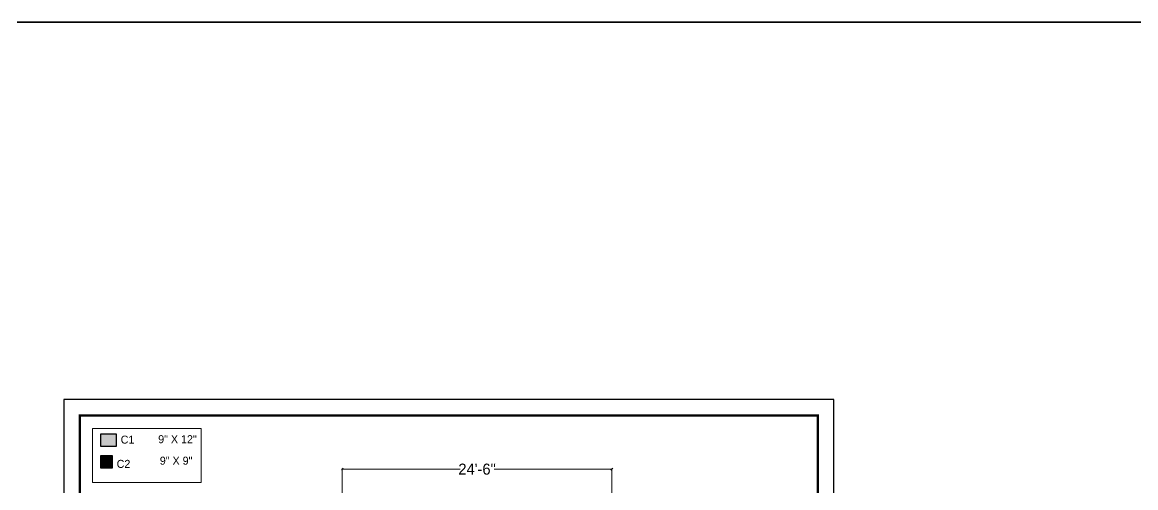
# Model space of a CAD drawing. Header units: millimetres. Extents: x -6808 to 215771, y -89660 to -16303.
# Drawn here: x 97629 to 98843, y -47117 to -46609 of the extents above; entities that cross this region are included whole.
import ezdxf

# ---------------------------------------------------------------- set-up
doc = ezdxf.new("R2010")
doc.units = ezdxf.units.MM
doc.header["$PDMODE"] = 35
doc.linetypes.add('DASHED', pattern=[0.75, 0.5, -0.25])
doc.layers.get('0').update_dxf_attribs({"color": 8})
for name, color, linetype, lineweight in [('column', 5, 'Continuous', 30), ('dim2', 6, 'Continuous', 20), ('wall', 7, 'Continuous', 35)]:
    doc.layers.add(name, color=color, linetype=linetype, lineweight=lineweight)
doc.layers.add('FORMAT', color=7, linetype='Continuous')
doc.styles.add('cdim', font='arial.ttf')
doc.styles.add('SAJ', font='eurr____.ttf')
doc.dimstyles.new('SAJ', dxfattribs={"dimtxt": 5, "dimasz": 2, "dimexe": 1, "dimexo": 1, "dimgap": 0.09375, "dimtad": 0, "dimdec": 1, "dimzin": 0, "dimdsep": 46, "dimlunit": 4, "dimtxsty": 'SAJ', "dimblk": 'OBLIQUE', "dimcen": 0.125, "dimdle": 0.375, "dimadec": 0, "dimazin": 0, "dimtfac": 1, "dimtdec": 1, "dimtofl": 0, "dimtmove": 0, "dimatfit": 3, "dimldrblk": 'OBLIQUE', "dimfxl": 1, "dimtolj": 1, "dimtzin": 0, "dimlwd": 5, "dimlwe": 5, "dimarcsym": 1})

# ---------------------------------------------------------------- blocks, each defined once
blk = doc.blocks.new('_Oblique')
at = {"color": 0, "linetype": 'ByBlock', "lineweight": -2}
blk.add_line((-0.5, -0.5), (0.5, 0.5), dxfattribs=at)
blk = doc.blocks.new('*D961')
at = {"layer": 'Defpoints', "color": 0, "transparency": 16777216}
for p in [(98271.9, -47096.8), (97977.9, -47123.8), (98271.9, -47123.8)]:
    blk.add_point(p, dxfattribs=at)
at = {"layer": 'dim2', "color": 0, "linetype": 'DASHED', "lineweight": 5, "transparency": 16777216}
for p, q in [((97977.6, -47096.8), (98106.5, -47096.8)), ((97977.9, -47122.8), (97977.9, -47095.8)), ((98272.3, -47096.8), (98143.4, -47096.8)), ((98271.9, -47122.8), (98271.9, -47095.8))]:
    blk.add_line(p, q, dxfattribs=at)
at = {"layer": 'dim2', "color": 0, "lineweight": 5, "transparency": 16777216, "xscale": 2, "yscale": 2, "zscale": 2, "rotation": 180}
blk.add_blockref('_Oblique', (97977.9, -47096.8), dxfattribs=at)
at = {"layer": 'dim2', "color": 0, "lineweight": 5, "transparency": 16777216, "xscale": 2, "yscale": 2, "zscale": 2}
blk.add_blockref('_Oblique', (98271.9, -47096.8), dxfattribs=at)
at = {"layer": 'dim2', "color": 0, "transparency": 16777216, "insert": (98124.9, -47096.8), "char_height": 12, "attachment_point": 5, "style": 'SAJ'}
blk.add_mtext('\\A1;24\'-6"', dxfattribs=at)

msp = doc.modelspace()

# ---------------------------------------------------------------- hatches: boundary and pattern name
at = {"layer": 'column', "ltscale": 2}
for points in [[(97714.026, -47058.62), (97714.026, -47071.719), (97731.491, -47071.719), (97731.491, -47058.62)], [(97727.125, -47095.168), (97727.125, -47082.069), (97714.026, -47082.069), (97714.026, -47095.168)]]:
    msp.add_hatch(color=5, dxfattribs=at).paths.add_polyline_path(points)

# ---------------------------------------------------------------- linework, layer by layer
at = {"layer": 'column', "lineweight": 18}
msp.add_lwpolyline([(97705.378, -47052.569), (97824.057, -47052.569), (97824.057, -47111.242), (97705.378, -47111.242)], close=True, dxfattribs=at)
at = {"layer": 'column', "ltscale": 2}
for points in [[(97714.026, -47058.62), (97714.026, -47071.719), (97731.491, -47071.719), (97731.491, -47058.62)], [(97714.026, -47095.168), (97727.125, -47095.168), (97727.125, -47082.069), (97714.026, -47082.069)]]:
    msp.add_lwpolyline(points, close=True, dxfattribs=at)
at = {"layer": 'FORMAT', "color": 0}
msp.add_lwpolyline([(97674.011, -47020.609), (97674.011, -48213.724), (98514.232, -48213.724), (98514.232, -47020.609)], close=True, dxfattribs=at)
msp.add_lwpolyline([(97674.011, -47020.609), (97674.011, -48213.724), (98514.232, -48213.724), (98514.232, -47020.609)], close=True, dxfattribs=at)
at = {"layer": 'FORMAT', "color": 0, "const_width": 2.464}
msp.add_lwpolyline([(97691.695, -47038.294), (97691.695, -48196.039), (98496.548, -48196.039), (98496.548, -47038.294)], close=True, dxfattribs=at)
msp.add_lwpolyline([(97691.695, -47038.294), (97691.695, -48196.039), (98496.548, -48196.039), (98496.548, -47038.294)], close=True, dxfattribs=at)
at = {"layer": 'wall'}
msp.add_lwpolyline([(93155.422, -46609.38), (112001.612, -46609.38), (112001.612, -48747.451), (93155.422, -48747.451)], close=True, dxfattribs=at)

# ---------------------------------------------------------------- texts
at = {"layer": 'column', "linetype": 'ByBlock', "char_height": 8.73269, "attachment_point": 1, "style": 'SAJ'}
for s, insert, width in [('\\A1;{\\fCentury Gothic|b0|i0|c0|p34;C1}', (97736.145, -47060.183), 641.18496), ('\\A1;{\\fCentury Gothic|b0|i0|c0|p34;C2}', (97731.725, -47086.637), 427.45664)]:
    msp.add_mtext(s, dxfattribs=dict(at, insert=insert, width=width))
at = {"layer": 'column', "char_height": 8.73269, "width": 335.40053, "attachment_point": 5, "style": 'cdim'}
for s, insert in [('\\A1;{\\fCentury Gothic|b0|i0|c0|p34;9" X 12"}', (97798.056, -47064.139)), ('\\A1;{\\fCentury Gothic|b0|i0|c0|p34;9" X 9"}', (97796.579, -47087.592))]:
    msp.add_mtext(s, dxfattribs=dict(at, insert=insert))

# ---------------------------------------------------------------- dimensions: what is measured, and where the dimension line sits
at = {"layer": 'dim2'}
dim = msp.add_linear_dim(base=(98271.942, -47096.815), p1=(97977.942, -47123.774), p2=(98271.942, -47123.774), angle=0, dimstyle='SAJ', override={"dimtxt": 12}, dxfattribs=at)
dim.commit()
dim.dimension.update_dxf_attribs({"geometry": '*D961', "text_midpoint": (98124.942, -47096.815), "dimtype": 161})

doc.saveas('drawing.dxf')
